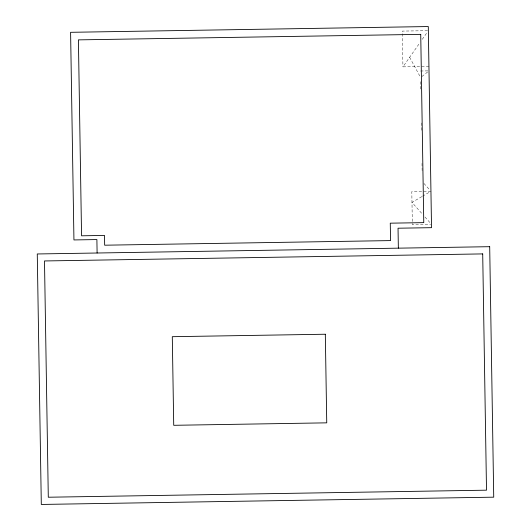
<?xml version="1.0" encoding="UTF-8"?>
<svg xmlns="http://www.w3.org/2000/svg" width="531" height="531" viewBox="0 0 531 531"><rect width="100%" height="100%" fill="white"/><g stroke="black" fill="none" stroke-linecap="round" stroke-linejoin="round"><path stroke-width="0.4" stroke-dasharray="2.65 1.99" d="M428.935 66.441L402.929 66.86L419.941 42.653M422.278 39.327L427.422 32.006M421.919 76.537L428.364 71.386M421.813 196.636L411.983 202.404L422.815 214.584M422.517 196.224L430.243 191.698M427.548 30.685L402.352 31.09L402.929 66.86M420.525 71.008L429.008 70.869M430.946 191.286L411.81 191.598L412.341 224.64L430.681 224.341M423.924 183.454L429.864 190.078M424.979 217.02L430.94 223.724M409.647 57.302L420.24 76.842M420.698 81.694L420.817 89.148M421.362 122.966L421.481 130.434M422.012 163.382L422.145 171.732"/><path stroke-width="0.8" d="M398.356 248.156L398.038 228.211L431.53 227.673L428.291 26.55L70.596 32.311L73.942 239.939L96.888 239.567L97.107 253.008M420.731 34.356L78.409 39.871L81.562 235.804L104.507 235.432L104.667 245.203L390.55 240.596L390.272 223.173L423.765 222.635L420.731 34.356M489.695 246.689L37.27 253.971L41.305 504.45L493.73 497.169L489.695 246.689M482.706 253.904L44.491 260.96L48.294 497.228L486.509 490.179L482.706 253.904M325.317 334.231L172.296 336.694L173.723 425.304L326.744 422.842L325.317 334.231"/></g></svg>
